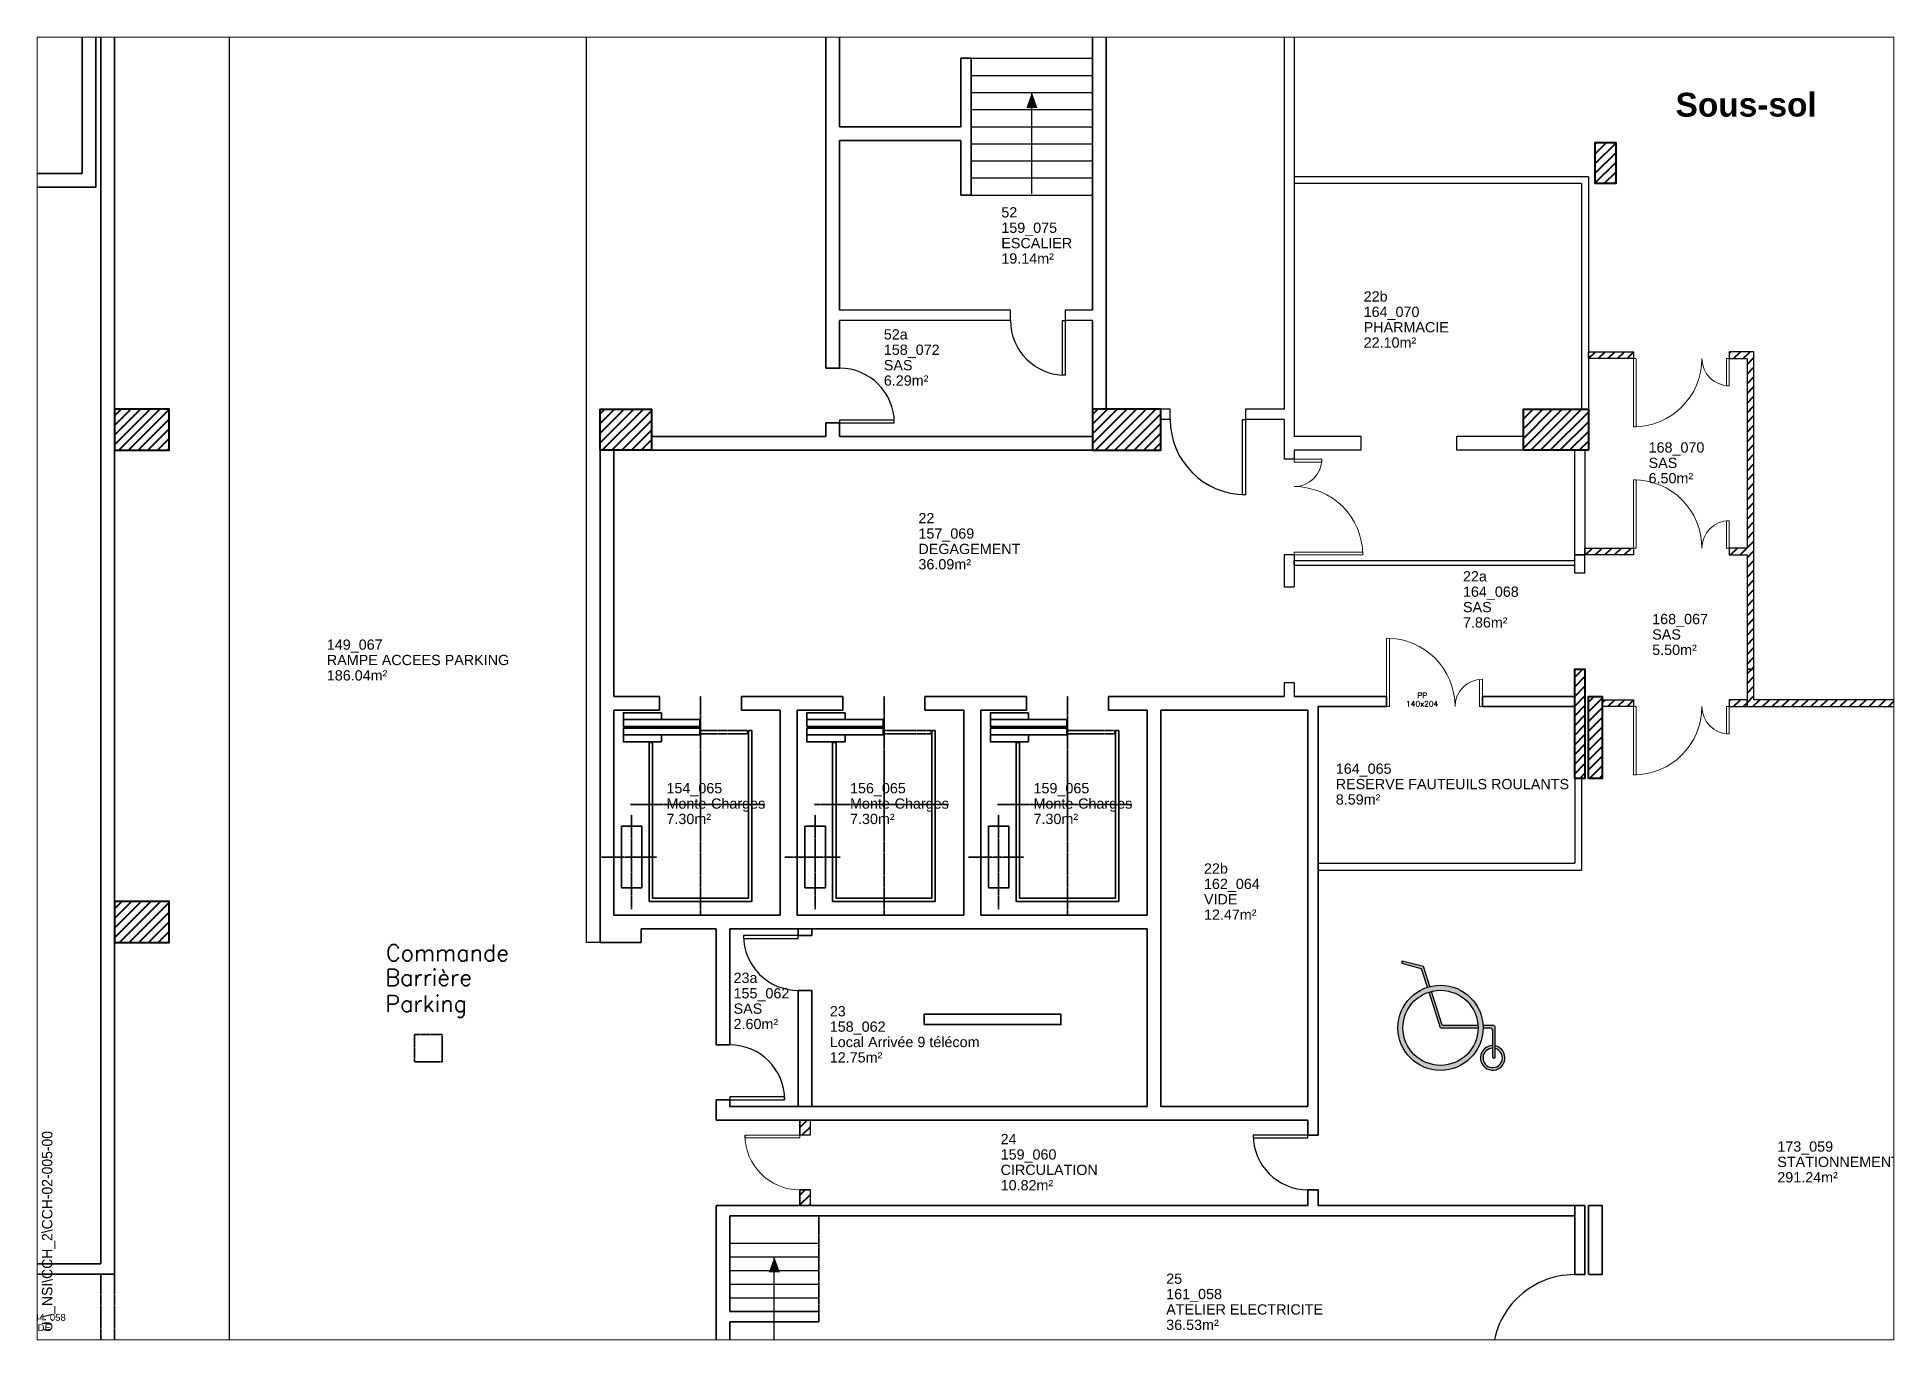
# Paper-space layout 'A3_Général (2)' of a CAD drawing. Header units: metres, sheet in millimetres. Extents: x 1 to 409, y 0 to 286.
# The model-space entities are those that its viewports show. They can reach past a viewport. Long polylines and large blocks are cut down to what shows.
import ezdxf
from ezdxf.enums import TextEntityAlignment as Align

# ---------------------------------------------------------------- set-up
doc = ezdxf.new("R2010")
doc.units = ezdxf.units.M
doc.header["$LTSCALE"] = 0.1
doc.header["$MEASUREMENT"] = 0
for name, pattern in [('CACHÉ', [0.25, 0.125, -0.125]), ('CONTINU', [0]), ('POINTILLÉS', [0.1, 0.05, -0.05])]:
    doc.linetypes.add(name, pattern=pattern)
doc.layers.get('0').update_dxf_attribs({"linetype": 'CONTINUOUS'})
for name, color, linetype, lineweight in [('003 Murs porteurs', 7, 'CONTINUOUS', 35), ('A_MURS_STRU', 7, 'CONTINU', 40), ('A_PORT', 7, 'CONTINU', 0)]:
    doc.layers.add(name, color=color, linetype=linetype, lineweight=lineweight)
for name, color, linetype in [('005 Portes', 7, 'CONTINUOUS'), ('00_tx_rep_local', 5, 'CONTINUOUS'), ('1009 handicape', 255, 'CONTINUOUS'), ('202 BLOCS-SECOURS', 7, 'CONTINUOUS'), ('4', 4, 'CONTINUOUS'), ('_Proj- portes', 1, 'CONTINUOUS'), ('A_ACCÈS', 7, 'CONTINUOUS'), ('A_Etiqu_Gaine', 7, 'CONTINUOUS'), ('A_Etiqu_Gaine_ancien', 7, 'CONTINUOUS'), ('A_Etiqu_Gaine_code', 7, 'CONTINUOUS'), ('A_Etiqu_Local', 7, 'CONTINUOUS'), ('A_Etiqu_Local_ancien', 7, 'CONTINUOUS'), ('A_MUR_CLOI', 7, 'CONTINUOUS'), ('TEXTE', 8, 'CONTINU')]:
    doc.layers.add(name, color=color, linetype=linetype)
doc.styles.add('Attribut', font='arial.ttf')
doc.styles.add('ROMANS', font='ROMANS')
doc.styles.add('ROMANS8', font='romans8', dxfattribs={"height": 1})
doc.styles.add('TEXT_1', font='arial.ttf', dxfattribs={"height": 0.1})
pattern_1 = [(45, (109.59121, 38.09947), (-0.07071068, 0.07071068), [])]

# ---------------------------------------------------------------- blocks, each defined once
blk = doc.blocks.new('BROCASS-G13')
at = {"layer": '005 Portes', "color": 7, "linetype": 'Continuous'}
blk.add_lwpolyline([(44.59724, 23.050001), (45.397243, 23.049986), (45.397243, 23.089987), (44.59724, 23.090002)], close=True, dxfattribs=at)
at = {"layer": '005 Portes', "color": 3, "linetype": 'Continuous'}
blk.add_arc((44.59724, 23.050009), 0.800999, 359.998917, 89.99891, dxfattribs=at)
blk = doc.blocks.new('BROCASS-G15')
at = {"layer": '003 Murs porteurs', "color": 7, "linetype": 'Continuous'}
blk.add_line((46.849998, 28.400002), (46.849998, 28.450001), dxfattribs=at)
at = {"layer": '003 Murs porteurs', "color": 7, "linetype": 'POINTILLÉS'}
blk.add_line((47.539997, 28.400002), (47.539997, 28.450001), dxfattribs=at)
for points in [[(46.849998, 28.450001), (47.539997, 28.450001)], [(46.849998, 28.400002), (47.539997, 28.400002)]]:
    blk.add_lwpolyline(points, dxfattribs=at)
blk = doc.blocks.new('BROCASS-G14')
at = {"layer": '003 Murs porteurs', "color": 7, "linetype": 'Continuous'}
for p, q in [((46.099998, 28.275002), (46.150002, 28.275002)), ((47.549995, 28.400002), (47.549995, 28.450001))]:
    blk.add_line(p, q, dxfattribs=at)
for points in [[(47.549995, 28.450001), (47.599998, 28.450001), (47.599998, 25.950001), (46.099998, 25.950001), (46.099998, 28.275002)], [(47.549995, 28.400002), (47.549995, 26), (46.150002, 26), (46.150002, 28.275002)]]:
    blk.add_lwpolyline(points, dxfattribs=at)
at = {"layer": '003 Murs porteurs'}
blk.add_blockref('BROCASS-G15', (0, 0), dxfattribs=at)
blk = doc.blocks.new('BROCASS-G16')
at = {"layer": '003 Murs porteurs', "color": 3, "linetype": 'Continuous'}
for p, q in [((45.723003, 28.610001), (46.84, 28.610001)), ((46.281502, 28.610001), (46.281502, 28.710001)), ((45.723003, 28.385002), (46.84, 28.385002)), ((46.281502, 28.385002), (46.281502, 28.285002))]:
    blk.add_line(p, q, dxfattribs=at)
for points in [[(46.84, 28.610001), (46.84, 28.51), (45.723003, 28.51), (45.723003, 28.710001), (46.281502, 28.710001)], [(46.84, 28.385002), (46.84, 28.485003), (45.723003, 28.485003), (45.723003, 28.285002), (46.281502, 28.285002)]]:
    blk.add_lwpolyline(points, dxfattribs=at)
blk = doc.blocks.new('BROCASS-G17')
at = {"layer": '003 Murs porteurs', "color": 3, "linetype": 'Continuous'}
for p, q in [((43.040005, 28.610001), (44.157001, 28.610001)), ((43.598503, 28.610001), (43.598503, 28.710001)), ((43.040005, 28.385002), (44.157001, 28.385002)), ((43.598503, 28.385002), (43.598503, 28.285002))]:
    blk.add_line(p, q, dxfattribs=at)
for points in [[(44.157001, 28.610001), (44.157001, 28.51), (43.040005, 28.51), (43.040005, 28.710001), (43.598503, 28.710001)], [(44.157001, 28.385002), (44.157001, 28.485003), (43.040005, 28.485003), (43.040005, 28.285002), (43.598503, 28.285002)]]:
    blk.add_lwpolyline(points, dxfattribs=at)
blk = doc.blocks.new('BROCASS-G19')
at = {"layer": '003 Murs porteurs', "color": 7, "linetype": 'Continuous'}
blk.add_line((44.167, 28.400002), (44.167, 28.450001), dxfattribs=at)
at = {"layer": '003 Murs porteurs', "color": 7, "linetype": 'POINTILLÉS'}
blk.add_line((44.856998, 28.400002), (44.856998, 28.450001), dxfattribs=at)
for points in [[(44.167, 28.450001), (44.856998, 28.450001)], [(44.167, 28.400002), (44.856998, 28.400002)]]:
    blk.add_lwpolyline(points, dxfattribs=at)
blk = doc.blocks.new('BROCASS-G18')
at = {"layer": '003 Murs porteurs', "color": 7, "linetype": 'Continuous'}
for p, q in [((43.417, 28.275002), (43.467003, 28.275002)), ((44.866997, 28.400002), (44.866997, 28.450001))]:
    blk.add_line(p, q, dxfattribs=at)
for points in [[(44.866997, 28.450001), (44.917, 28.450001), (44.917, 25.950001), (43.417, 25.950001), (43.417, 28.275002)], [(44.866997, 28.400002), (44.866997, 26), (43.467003, 26), (43.467003, 28.275002)]]:
    blk.add_lwpolyline(points, dxfattribs=at)
at = {"layer": '003 Murs porteurs'}
blk.add_blockref('BROCASS-G19', (0, 0), dxfattribs=at)
blk = doc.blocks.new('BROCASS-G21')
at = {"layer": '003 Murs porteurs', "color": 7, "linetype": 'Continuous'}
blk.add_line((49.533497, 28.400002), (49.533497, 28.450001), dxfattribs=at)
at = {"layer": '003 Murs porteurs', "color": 7, "linetype": 'POINTILLÉS'}
blk.add_line((50.223495, 28.400002), (50.223495, 28.450001), dxfattribs=at)
for points in [[(49.533497, 28.450001), (50.223495, 28.450001)], [(49.533497, 28.400002), (50.223495, 28.400002)]]:
    blk.add_lwpolyline(points, dxfattribs=at)
blk = doc.blocks.new('BROCASS-G20')
at = {"layer": '003 Murs porteurs', "color": 7, "linetype": 'Continuous'}
for p, q in [((48.783497, 28.275002), (48.8335, 28.275002)), ((50.233494, 28.400002), (50.233494, 28.450001))]:
    blk.add_line(p, q, dxfattribs=at)
for points in [[(50.233494, 28.450001), (50.283497, 28.450001), (50.283497, 25.950001), (48.783497, 25.950001), (48.783497, 28.275002)], [(50.233494, 28.400002), (50.233494, 26), (48.8335, 26), (48.8335, 28.275002)]]:
    blk.add_lwpolyline(points, dxfattribs=at)
at = {"layer": '003 Murs porteurs'}
blk.add_blockref('BROCASS-G21', (0, 0), dxfattribs=at)
blk = doc.blocks.new('BROCASS-G22')
at = {"layer": '005 Portes', "color": 7, "linetype": 'Continuous'}
blk.add_lwpolyline([(53.049999, 22.531349), (52.249996, 22.531349), (52.249996, 22.491348), (53.049999, 22.491348)], close=True, dxfattribs=at)
at = {"layer": '005 Portes', "color": 3, "linetype": 'Continuous'}
blk.add_arc((53.049999, 22.531342), 0.800999, 180.000005, 270.000001, dxfattribs=at)
blk = doc.blocks.new('BROCASS-G23')
at = {"layer": '005 Portes', "color": 7, "linetype": 'Continuous'}
blk.add_lwpolyline([(52.13459, 32.999996), (52.13459, 31.89999), (52.094589, 31.89999), (52.094589, 32.999996)], close=True, dxfattribs=at)
at = {"layer": '005 Portes', "color": 3, "linetype": 'Continuous'}
blk.add_arc((52.13459, 32.999996), 1.100002, 180.000005, 270.000001, dxfattribs=at)
blk = doc.blocks.new('BROCASS-G24')
at = {"layer": '005 Portes', "color": 7, "linetype": 'Continuous'}
blk.add_lwpolyline([(46.200008, 32.950005), (47.000011, 32.950005), (47.000011, 32.990005), (46.200008, 32.990005)], close=True, dxfattribs=at)
at = {"layer": '005 Portes', "color": 3, "linetype": 'Continuous'}
blk.add_arc((46.200008, 32.950012), 0.800999, 0.00001, 90.000003, dxfattribs=at)
blk = doc.blocks.new('BROCASS-G25')
at = {"layer": '005 Portes', "color": 7, "linetype": 'Continuous'}
blk.add_lwpolyline([(49.500004, 34.4496), (49.500004, 33.649597), (49.460003, 33.649597), (49.460003, 34.4496)], close=True, dxfattribs=at)
at = {"layer": '005 Portes', "color": 3, "linetype": 'Continuous'}
blk.add_arc((49.499996, 34.4496), 0.800999, 180.000005, 270.000001, dxfattribs=at)
blk = doc.blocks.new('BROCASS-G48')
at = {"layer": '005 Portes', "color": 7, "linetype": 'Continuous'}
blk.add_lwpolyline([(56.949997, 19.291054), (55.75, 19.291054), (55.75, 19.331055), (56.949997, 19.331055)], close=True, dxfattribs=at)
at = {"layer": '005 Portes', "color": 3, "linetype": 'Continuous'}
blk.add_arc((56.949997, 19.291054), 1.200001, 90.000003, 179.519023, dxfattribs=at)
blk = doc.blocks.new('fauteuil handicapé')
at = {"layer": '1009 handicape', "linetype": 'Continuous'}
for points in [[(25.067, 33.404), (24.644, 33.515), (24.644, 33.464), (25.028, 33.363), (25.147, 32.995, -0.014881), (25.195, 33.009)], [(26.142, 32.245), (25.439, 32.245), (25.226, 32.914, 0.016894), (25.177, 32.9), (25.403, 32.195), (26.143, 32.195, 0.016894)], [(26.484, 32.195, 0.414214), (26.434, 32.245), (26.242, 32.245, -0.014881), (26.243, 32.195), (26.384, 32.195, -0.414214), (26.434, 32.145), (26.434, 31.601), (26.484, 31.601)], [(26.434, 31.793), (26.434, 31.843, 0.984173), (26.426, 31.359), (26.442, 31.359, 0.88674), (26.484, 31.838), (26.484, 31.787, -15.178373)]]:
    blk.add_hatch(color=256, dxfattribs=at).paths.add_polyline_path(points)
h = blk.add_hatch(color=256, dxfattribs=at)
h.paths.add_polyline_path([(24.562, 32.195, 1), (26.243, 32.195, 1)])
h.paths.add_polyline_path([(26.143, 32.195, -1), (24.662, 32.195, -1)], flags=16)
for p, q in [((24.644, 33.464), (24.644, 33.515)), ((25.067, 33.404), (24.644, 33.515)), ((25.028, 33.363), (24.644, 33.464)), ((25.147, 32.995), (25.028, 33.363)), ((25.195, 33.009), (25.067, 33.404)), ((25.403, 32.195), (25.177, 32.9)), ((25.439, 32.245), (25.226, 32.914)), ((25.403, 32.195), (26.143, 32.195)), ((25.439, 32.245), (26.142, 32.245)), ((26.242, 32.245), (26.434, 32.245)), ((26.243, 32.195), (26.384, 32.195)), ((26.434, 31.601), (26.434, 32.145)), ((26.484, 31.601), (26.484, 32.195)), ((26.434, 31.601), (26.484, 31.601))]:
    blk.add_line(p, q, dxfattribs=at)
for radius in [0.841, 0.741]:
    blk.add_circle((25.403, 32.195), radius, dxfattribs=at)
for centre, radius, start, end in [((26.384, 32.145), 0.05, 0, 90), ((26.434, 32.195), 0.05, 0, 90), ((26.434, 31.601), 0.242, 90, 78.0869), ((26.434, 31.601), 0.192, 90, 74.9225)]:
    blk.add_arc(centre, radius, start, end, dxfattribs=at)
blk = doc.blocks.new('A_Etiqu_Local')
at = {"style": 'Attribut', "flags": 1}
for tag, p in [('CODE_HOPITAL', (-0.446, 1.632)), ('CODE_SITE', (-0.446, 1.407)), ('CODE_BATIMENT', (-0.446, 1.182)), ('CODE_SECTEUR', (-0.446, 0.957)), ('CODE_ETAGE', (-0.446, 0.732)), ('NOM_NORMALISE', (-0.446, -0.843)), ('SECTEUR_ACTIVITE', (-0.446, -1.068)), ('SOUS_SECTEUR_ACTIVITE', (-0.446, -1.293)), ('VOLUME', (-0.446, -1.518)), ('SERVICE', (-0.446, -1.743)), ('CODE_UG', (-0.446, -1.968)), ('CODE_UA', (-0.446, -2.193)), ('CODE_POLE', (-0.446, -2.418)), ('OCCUPANT_EXTERNE', (-0.446, -2.643)), ('ACCES_HANDICAPES', (-0.446, -3.093)), ('DISPONIBILITE', (-0.446, -2.868)), ('NATURE_SOL', (-0.446, -3.318)), ('RISQUE_LABORATOIRE', (-0.446, -3.543)), ('AMIANTE', (-0.446, -3.768))]:
    blk.add_attdef(tag, p, '', height=0.15, dxfattribs=at)
at = {"layer": 'A_Etiqu_Local', "style": 'Attribut'}
for tag, p in [('CODE_PIECE', (-0.446, 0.282)), ('NOM_USAGE', (-0.446, 0.057)), ('SURFACE', (-0.446, -0.168))]:
    blk.add_attdef(tag, p, '', height=0.15, dxfattribs=at)
at = {"layer": 'A_Etiqu_Local_ancien', "style": 'Attribut'}
blk.add_attdef('CODE_PIECE_ANCIEN', (-0.446, 0.507), '', height=0.15, dxfattribs=at)
blk = doc.blocks.new('A_Etiqu_Gaine')
at = {"style": 'Attribut', "flags": 1}
for tag, p in [('CODE_HOPITAL', (-0.432, 0.865)), ('CODE_SITE', (-0.432, 0.715)), ('CODE_BATIMENT', (-0.432, 0.565)), ('CODE_SECTEUR', (-0.432, 0.415)), ('CODE_ETAGE', (-0.432, 0.265)), ('NOM_NORMALISE', (-0.432, -0.335)), ('SECTEUR_ACTIVITE', (-0.432, -0.485)), ('SOUS_SECTEUR_ACTIVITE', (-0.432, -0.635)), ('SURFACE', (-0.432, -0.785)), ('CODE_UG', (-0.432, -0.935)), ('CODE_POLE', (-0.432, -1.085)), ('AMIANTE', (-0.432, -1.235))]:
    blk.add_attdef(tag, p, '', height=0.1, dxfattribs=at)
at = {"layer": 'A_Etiqu_Gaine', "style": 'Attribut'}
blk.add_attdef('NOM_USAGE', (-0.432, -0.185), '', height=0.1, dxfattribs=at)
at = {"layer": 'A_Etiqu_Gaine_ancien', "style": 'Attribut'}
blk.add_attdef('CODE_PIECE_ANCIEN', (-0.432, 0.115), '', height=0.1, dxfattribs=at)
at = {"layer": 'A_Etiqu_Gaine_code', "style": 'Attribut'}
blk.add_attdef('CODE_PIECE', (-0.432, -0.035), '', height=0.1, dxfattribs=at)
blk = doc.blocks.new('A$C10C730DD')
for p, q in [((-100, 100), (-100, 0)), ((-96, 99.9), (-96, 0)), ((36, 39.8), (36, 0)), ((40, 40), (40, 0)), ((-100, 0), (-96, 0)), ((36, 0), (40, 0))]:
    blk.add_line(p, q)
for centre, radius, start, end in [((-100, 0), 100, 0, 90), ((40, 0), 40, 90, 180)]:
    blk.add_arc(centre, radius, start, end)
at = {"style": 'ROMANS8'}
for tag, p in [('DEF', (-47.9, 12.4)), ('DIM', (-48.1, 0.1))]:
    blk.add_attdef(tag, text='', height=8, dxfattribs=at).set_placement(p, align=Align.CENTER)

msp = doc.modelspace()

# ---------------------------------------------------------------- hatches: boundary and pattern name
at = {"layer": 'A_MURS_STRU', "linetype": 'Continuous'}
h = msp.add_hatch(dxfattribs=at)
h.set_pattern_fill('ANSI31', color=8, scale=0.8, style=0)
h.set_pattern_definition(pattern_1)
h.paths.add_polyline_path([(166.841, 74.549), (166.841, 75.149), (167.141, 75.149), (167.141, 74.549)])
h = msp.add_hatch(dxfattribs=at)
h.set_pattern_fill('ANSI31', color=8, scale=0.8, style=0)
h.paths.add_polyline_path([(166.741, 72.091), (167.401, 72.091), (167.401, 71.991), (166.741, 71.991)])
h = msp.add_hatch(dxfattribs=at)
h.set_pattern_fill('ANSI31', color=8, scale=0.8, style=0)
h.paths.add_polyline_path([(169.161, 72.091), (168.801, 72.091), (168.801, 71.991), (169.061, 71.991), (169.061, 69.218), (168.801, 69.218), (168.801, 69.118), (169.061, 69.118), (169.061, 67.449), (169.161, 67.449), (169.161, 71.991)])
h = msp.add_hatch(dxfattribs=at)
h.set_pattern_fill('ANSI31', color=8, scale=0.8, style=0)
h.set_pattern_definition(pattern_1)
h.paths.add_polyline_path([(173.991, 67.099), (173.991, 67.449), (174.491, 67.449), (174.491, 67.099)])
h.paths.add_polyline_path([(174.691, 59.999), (173.691, 59.999), (173.691, 59.399), (174.691, 59.399)])
h.paths.add_polyline_path([(166.741, 65.849), (166.741, 67.049), (166.941, 67.049), (166.941, 65.849)])
h.paths.add_polyline_path([(166.541, 65.849), (166.541, 67.449), (166.691, 67.449), (166.691, 65.849)])
h.paths.add_polyline_path([(173.991, 65.849), (173.991, 67.049), (174.491, 67.049), (174.491, 65.849)])
h.paths.add_polyline_path([(174.691, 52.899), (173.941, 52.899), (173.941, 52.299), (174.691, 52.299)])
h.paths.add_polyline_path([(166.191, 52.299), (166.941, 52.299), (166.941, 52.899), (166.191, 52.899)])
h.paths.add_polyline_path([(173.941, 39.499), (173.941, 40.399), (174.441, 40.399), (174.441, 39.499)])
h.paths.add_polyline_path([(166.741, 39.499), (166.741, 40.399), (167.241, 40.399), (167.241, 39.499)])
h.paths.add_polyline_path([(152.291, 70.649), (152.291, 71.249), (153.041, 71.249), (153.041, 70.649)])
h.paths.add_polyline_path([(149.691, 56.999), (149.691, 55.999), (150.291, 55.999), (150.291, 56.999)])
h.paths.add_polyline_path([(173.941, 45.739), (174.441, 45.739), (174.441, 46.499), (173.941, 46.499)])
h.paths.add_polyline_path([(166.741, 45.739), (167.241, 45.739), (167.241, 46.499), (166.741, 46.499)])
h.paths.add_polyline_path([(163.141, 45.739), (163.641, 45.739), (163.641, 46.499), (163.141, 46.499)])
h.paths.add_polyline_path([(159.541, 45.739), (160.041, 45.739), (160.041, 46.499), (159.541, 46.499)])
h.paths.add_polyline_path([(159.541, 52.899), (159.541, 52.299), (160.291, 52.299), (160.291, 52.899)])
h.paths.add_polyline_path([(166.741, 71.249), (166.741, 70.649), (165.791, 70.649), (165.791, 71.249)])
h.paths.add_polyline_path([(145.191, 56.599), (145.191, 55.999), (145.991, 55.999), (145.991, 56.599)])
h.paths.add_polyline_path([(145.191, 64.049), (145.191, 63.449), (145.991, 63.449), (145.991, 64.049)])
h.paths.add_polyline_path([(145.191, 71.249), (145.191, 70.649), (145.991, 70.649), (145.991, 71.249)])
h.paths.add_polyline_path([(159.491, 71.249), (159.491, 70.649), (160.491, 70.649), (160.491, 71.249)])
h = msp.add_hatch(dxfattribs=at)
h.set_pattern_fill('ANSI31', color=8, scale=0.8, style=0)
h.paths.add_polyline_path([(166.691, 69.218), (167.401, 69.218), (167.401, 69.118), (166.691, 69.118)])
h = msp.add_hatch(dxfattribs=at)
h.set_pattern_fill('ANSI31', color=8, scale=0.8, style=0)
h.paths.add_polyline_path([(173.991, 66.999), (169.161, 66.999), (169.161, 67.449), (169.061, 67.449), (169.061, 66.899), (173.991, 66.899)])
h = msp.add_hatch(dxfattribs=at)
h.set_pattern_fill('ANSI31', color=8, scale=0.8, style=0)
h.paths.add_polyline_path([(167.401, 66.899), (166.941, 66.899), (166.941, 66.999), (167.401, 66.999)])
h.paths.add_polyline_path([(168.801, 66.899), (169.061, 66.899), (169.061, 66.999), (168.801, 66.999)])
h = msp.add_hatch(dxfattribs=at)
h.set_pattern_fill('ANSI31', color=8, scale=0.8, style=0)
h.paths.add_polyline_path([(155.21, 60.849), (155.36, 60.849), (155.36, 60.631), (155.21, 60.631)])
h.paths.add_polyline_path([(155.21, 59.83), (155.36, 59.83), (155.36, 59.599), (155.21, 59.599)])

# ---------------------------------------------------------------- linework, layer by layer
at = {"color": 8}
for p, q in [((152.091, 63.449), (152.091, 78.449)), ((162.441, 70.517), (162.291, 70.517)), ((162.441, 69.117), (162.291, 69.117)), ((152.291, 63.449), (152.091, 63.449))]:
    msp.add_line(p, q, dxfattribs=at)
msp.add_lwpolyline([(145.992, 78.449), (146.866, 78.449), (146.866, 55.999)], dxfattribs=at)
at = {"layer": '003 Murs porteurs', "color": 8, "linetype": 'Continuous'}
for p, q in [((155.791, 78.049), (155.791, 75.382)), ((144.916, 77.849), (144.916, 74.499)), ((144.991, 77.849), (144.991, 58.749)), ((145.191, 77.849), (145.191, 71.249)), ((144.716, 76.7), (144.716, 74.699)), ((157.566, 75.382), (155.791, 75.382)), ((157.566, 75.182), (155.791, 75.182)), ((155.791, 75.182), (155.791, 72.699)), ((144.716, 74.699), (134.716, 74.699)), ((144.916, 74.499), (126.591, 74.499)), ((157.566, 74.382), (157.716, 74.382)), ((155.791, 72.549), (155.791, 71.85)), ((155.591, 71.85), (155.791, 71.85)), ((155.791, 71.049), (155.591, 71.049)), ((155.791, 71.049), (155.791, 70.849)), ((145.191, 70.649), (145.191, 64.049)), ((152.291, 70.649), (152.291, 63.449)), ((152.491, 67.049), (152.491, 70.649)), ((155.591, 70.849), (153.041, 70.849)), ((159.491, 70.649), (153.041, 70.649)), ((159.491, 70.849), (155.791, 70.849)), ((153.158, 67.049), (152.491, 67.049)), ((153.158, 66.849), (152.491, 66.849)), ((152.491, 66.849), (152.491, 63.849)), ((155.841, 67.049), (154.358, 67.049)), ((154.924, 66.849), (154.358, 66.849)), ((154.924, 66.849), (154.924, 63.849)), ((155.841, 66.849), (155.174, 66.849)), ((155.174, 66.849), (155.174, 63.849)), ((158.525, 67.049), (157.041, 67.049)), ((157.608, 66.849), (157.041, 66.849)), ((157.608, 66.849), (157.608, 63.849)), ((158.525, 66.849), (157.858, 66.849)), ((157.858, 66.849), (157.858, 63.849)), ((158.556, 66.709), (158.556, 66.809)), ((162.291, 67.049), (159.725, 67.049)), ((160.291, 66.849), (159.725, 66.849)), ((160.291, 66.849), (160.291, 63.849)), ((162.641, 66.849), (160.491, 66.849)), ((160.491, 66.849), (160.491, 61.045)), ((163.791, 67.049), (162.441, 67.049)), ((162.641, 66.849), (162.641, 61.049)), ((162.791, 66.899), (162.791, 60.631)), ((163.791, 66.899), (162.791, 66.899)), ((163.791, 66.899), (163.791, 67.049)), ((166.541, 67.049), (165.191, 67.049)), ((165.191, 66.899), (165.191, 67.049)), ((166.541, 66.899), (165.191, 66.899)), ((157.998, 66.709), (159.115, 66.709)), ((157.998, 66.484), (159.115, 66.484)), ((158.556, 66.484), (158.556, 66.384)), ((154.924, 63.849), (152.491, 63.849)), ((157.608, 63.849), (155.174, 63.849)), ((160.291, 63.849), (157.858, 63.849)), ((152.891, 63.649), (152.891, 63.449)), ((153.988, 63.649), (152.891, 63.649)), ((153.988, 63.649), (153.988, 61.95)), ((154.188, 63.649), (154.188, 61.95)), ((160.291, 63.649), (154.188, 63.649)), ((155.188, 63.549), (155.188, 63.649)), ((155.188, 63.549), (155.388, 63.549)), ((155.388, 63.549), (155.388, 63.649)), ((160.291, 63.649), (160.291, 61.049)), ((145.191, 63.449), (145.191, 58.599)), ((152.891, 63.449), (152.291, 63.449)), ((155.188, 61.049), (155.188, 62.748)), ((155.388, 62.748), (155.188, 62.748)), ((155.388, 61.049), (155.388, 62.748)), ((157.029, 62.399), (157.029, 62.249)), ((153.988, 61.95), (154.188, 61.95)), ((153.988, 61.149), (153.988, 60.849)), ((154.188, 61.149), (153.988, 61.149)), ((154.188, 61.149), (154.188, 61.049)), ((162.641, 60.849), (153.988, 60.849)), ((154.188, 61.049), (160.291, 61.049)), ((162.641, 61.049), (160.491, 61.049)), ((162.641, 60.849), (162.641, 60.631)), ((162.641, 60.631), (162.791, 60.631)), ((162.791, 59.83), (162.641, 59.83)), ((162.641, 59.83), (162.641, 59.599)), ((162.791, 59.83), (162.791, 59.599)), ((153.988, 59.599), (153.988, 56.449)), ((162.641, 59.599), (153.988, 59.599)), ((166.691, 59.599), (162.791, 59.599)), ((166.741, 59.599), (166.941, 59.599)), ((166.541, 59.449), (154.188, 59.449)), ((154.188, 59.449), (154.188, 58.049)), ((145.191, 58.599), (143.741, 58.599)), ((166.541, 58.591), (166.695, 58.591)), ((166.751, 58.591), (166.941, 58.591)), ((154.188, 58.049), (155.488, 58.049)), ((154.188, 57.899), (154.188, 56.449)), ((154.188, 57.899), (155.488, 57.899)), ((155.488, 57.899), (155.488, 58.049))]:
    msp.add_line(p, q, dxfattribs=at)
at = {"layer": '003 Murs porteurs', "color": 8, "linetype": 'CACHÉ'}
for p, q in [((153.758, 67.051), (153.758, 63.856)), ((156.442, 67.051), (156.442, 63.856)), ((159.125, 67.051), (159.125, 63.856)), ((154.704, 65.469), (152.736, 65.469)), ((157.388, 65.469), (155.42, 65.469)), ((160.071, 65.469), (158.103, 65.469)), ((152.752, 65.314), (152.752, 63.934)), ((155.435, 65.314), (155.435, 63.934)), ((158.118, 65.314), (158.118, 63.934)), ((153.12, 64.699), (152.308, 64.699)), ((155.803, 64.699), (154.991, 64.699)), ((158.486, 64.699), (157.674, 64.699)), ((155.488, 58.049), (155.488, 59.449)), ((144.991, 57.299), (144.991, 58.599)), ((145.191, 57.299), (145.191, 58.599))]:
    msp.add_line(p, q, dxfattribs=at)
at = {"layer": '003 Murs porteurs', "color": 8, "linetype": 'Continuous'}
for points in [[(155.591, 78.049), (155.591, 71.85)], [(159.491, 78.049), (159.491, 72.699)], [(159.691, 71.249), (159.691, 77.849)], [(157.566, 75.382), (157.566, 76.382), (157.716, 76.382), (157.716, 74.382)], [(157.566, 74.382), (157.566, 75.182)], [(159.491, 72.549), (159.491, 71.249)], [(155.591, 71.049), (155.591, 70.849)], [(153.158, 66.849), (153.158, 67.049)], [(154.358, 67.049), (154.358, 66.849)], [(155.841, 66.849), (155.841, 67.049)], [(157.041, 67.049), (157.041, 66.849)], [(159.115, 66.709), (159.115, 66.609), (157.998, 66.609), (157.998, 66.809), (158.556, 66.809)], [(158.525, 66.849), (158.525, 67.049)], [(159.725, 67.049), (159.725, 66.849)], [(159.115, 66.484), (159.115, 66.584), (157.998, 66.584), (157.998, 66.384), (158.556, 66.384)], [(157.029, 62.399), (159.029, 62.399)], [(159.029, 62.399), (159.029, 62.249), (157.029, 62.249)], [(166.541, 59.599), (166.541, 58.591)], [(166.691, 58.591), (166.691, 59.599)], [(166.741, 58.591), (166.741, 59.599)], [(166.941, 59.599), (166.941, 58.591)], [(143.591, 57.149), (143.591, 58.749), (144.991, 58.749)]]:
    msp.add_lwpolyline(points, dxfattribs=at)
for points in [[(152.602, 64.249), (152.602, 65.149), (152.902, 65.149), (152.902, 64.249)], [(155.285, 64.249), (155.285, 65.149), (155.585, 65.149), (155.585, 64.249)], [(157.968, 64.249), (157.968, 65.149), (158.268, 65.149), (158.268, 64.249)]]:
    msp.add_lwpolyline(points, close=True, dxfattribs=at)
at = {"layer": '003 Murs porteurs', "color": 8, "linetype": 'CACHÉ'}
msp.add_lwpolyline([(149.579, 61.703), (149.579, 62.103), (149.979, 62.103), (149.979, 61.703)], close=True, dxfattribs=at)
at = {"layer": '202 BLOCS-SECOURS', "color": 8}
msp.add_lwpolyline([(162.791, 64.509), (166.641, 64.509)], dxfattribs=at)
at = {"layer": '_Proj- portes', "color": 8, "linetype": 'Continuous'}
for p, q in [((155.21, 60.849), (155.21, 60.631)), ((155.36, 59.83), (155.21, 59.83)), ((155.21, 59.83), (155.21, 59.599)), ((155.36, 59.83), (155.36, 59.599))]:
    msp.add_line(p, q, dxfattribs=at)
at = {"layer": 'A_ACCÈS', "color": 8}
for p, q in [((157.716, 76.382), (159.491, 76.382)), ((157.716, 76.132), (159.491, 76.132)), ((157.716, 75.882), (159.491, 75.882)), ((158.604, 74.4), (158.604, 75.882)), ((157.716, 75.632), (159.491, 75.632)), ((157.716, 75.382), (159.491, 75.382)), ((157.716, 75.132), (159.491, 75.132)), ((157.716, 74.882), (159.491, 74.882)), ((157.716, 74.632), (159.491, 74.632)), ((157.716, 74.382), (159.491, 74.382)), ((154.188, 59.049), (155.488, 59.049)), ((154.188, 58.849), (155.488, 58.849)), ((154.188, 58.649), (155.488, 58.649)), ((154.838, 57.368), (154.838, 58.849)), ((154.188, 58.449), (155.488, 58.449)), ((154.188, 58.249), (155.488, 58.249))]:
    msp.add_line(p, q, dxfattribs=at)
for points in [[(158.604, 75.882, 0, 0.161, 0), (158.604, 75.657, 0.161, 0.161, 0)], [(154.838, 58.849, 0, 0.161, 0), (154.839, 58.625, 0.161, 0.161, 0)]]:
    msp.add_lwpolyline(points, format="xyseb", dxfattribs=at)
at = {"layer": 'A_MUR_CLOI', "color": 8, "linetype": 'Continuous'}
for p, q in [((162.291, 92.374), (162.291, 71.249)), ((162.441, 92.374), (162.441, 70.849)), ((144.716, 76.7), (138.617, 76.7)), ((166.741, 74.649), (162.441, 74.649)), ((166.641, 74.549), (162.441, 74.549)), ((166.641, 74.549), (166.641, 71.249)), ((166.741, 74.649), (166.741, 71.249)), ((158.29, 72.699), (155.791, 72.699)), ((158.29, 72.549), (155.791, 72.549)), ((158.29, 72.549), (158.29, 72.699)), ((159.091, 72.699), (159.091, 72.549)), ((159.491, 72.699), (159.091, 72.699)), ((159.491, 72.549), (159.091, 72.549)), ((160.626, 71.249), (160.491, 71.249)), ((160.626, 71.099), (160.626, 71.249)), ((161.726, 71.249), (161.726, 71.099)), ((162.291, 71.249), (161.726, 71.249)), ((160.626, 71.099), (160.491, 71.099)), ((162.291, 71.099), (161.726, 71.099)), ((162.291, 71.099), (162.291, 70.517)), ((163.416, 70.849), (162.441, 70.849)), ((162.441, 70.649), (162.441, 70.517)), ((163.416, 70.649), (162.441, 70.649)), ((163.416, 70.649), (163.416, 70.849)), ((165.791, 70.849), (164.816, 70.849)), ((164.816, 70.649), (164.816, 70.849)), ((165.791, 70.649), (164.816, 70.649)), ((162.291, 69.117), (162.291, 68.649)), ((162.441, 69.117), (162.441, 68.649)), ((162.441, 69.036), (166.541, 69.036)), ((162.441, 68.966), (162.441, 69.036)), ((162.441, 68.966), (166.541, 68.966)), ((166.541, 69.117), (166.691, 69.117)), ((166.541, 68.849), (166.541, 69.117)), ((166.691, 68.849), (166.691, 69.117)), ((166.691, 68.849), (166.541, 68.849)), ((162.291, 68.649), (162.441, 68.649)), ((162.291, 67.249), (162.291, 67.049)), ((162.441, 67.249), (162.291, 67.249)), ((162.441, 67.249), (162.441, 67.049)), ((166.541, 65.849), (166.541, 64.609)), ((166.641, 65.849), (166.641, 64.509)), ((162.791, 64.609), (166.541, 64.609)), ((162.791, 64.509), (166.641, 64.509))]:
    msp.add_line(p, q, dxfattribs=at)
for points in [[(166.741, 72.091), (167.401, 72.091), (167.401, 71.991), (166.741, 71.991)], [(169.161, 72.091), (168.801, 72.091), (168.801, 71.991), (169.061, 71.991), (169.061, 69.218), (168.801, 69.218), (168.801, 69.118), (169.061, 69.118), (169.061, 67.449), (169.161, 67.449), (169.161, 71.991), (169.161, 71.991)], [(166.541, 70.649), (166.691, 70.649), (166.691, 69.117), (166.541, 69.117)], [(166.691, 69.218), (167.401, 69.218), (167.401, 69.118), (166.691, 69.118)], [(173.991, 66.999), (169.161, 66.999), (169.161, 67.449), (169.061, 67.449), (169.061, 66.899), (173.991, 66.899)], [(167.401, 66.899), (166.941, 66.899), (166.941, 66.999), (167.401, 66.999)], [(168.801, 66.899), (169.061, 66.899), (169.061, 66.999), (168.801, 66.999)], [(155.21, 60.849), (155.36, 60.849), (155.36, 60.631), (155.21, 60.631)], [(155.21, 59.83), (155.36, 59.83), (155.36, 59.599), (155.21, 59.599)]]:
    msp.add_lwpolyline(points, close=True, dxfattribs=at)
at = {"layer": 'A_MURS_STRU', "color": 8, "linetype": 'Continuous'}
for p, q in [((145.191, 71.249), (145.191, 70.649)), ((160.491, 71.249), (159.491, 71.249)), ((166.741, 71.249), (166.741, 70.649)), ((145.191, 64.049), (145.191, 63.449))]:
    msp.add_line(p, q, dxfattribs=at)
for points in [[(166.841, 74.549), (166.841, 75.149), (167.141, 75.149), (167.141, 74.549)], [(152.291, 70.649), (152.291, 71.249), (153.041, 71.249), (153.041, 70.649)], [(166.541, 65.849), (166.541, 67.449), (166.691, 67.449), (166.691, 65.849)], [(166.741, 65.849), (166.741, 67.049), (166.941, 67.049), (166.941, 65.849)]]:
    msp.add_lwpolyline(points, close=True, dxfattribs=at)
for points in [[(145.191, 70.649), (145.991, 70.649), (145.991, 71.249), (145.191, 71.249)], [(159.491, 71.249), (159.491, 70.649), (160.491, 70.649), (160.491, 71.249)], [(166.741, 70.649), (165.791, 70.649), (165.791, 71.249), (166.741, 71.249)], [(145.191, 63.449), (145.991, 63.449), (145.991, 64.049), (145.191, 64.049)]]:
    msp.add_lwpolyline(points, dxfattribs=at)
at = {"layer": 'A_PORT', "color": 8, "linetype": 'Continuous'}
for points in [[(167.401, 71.991), (167.401, 70.991), (167.441, 70.991), (167.441, 71.991)], [(168.801, 71.991), (168.801, 71.591), (168.761, 71.591), (168.761, 71.991)], [(162.441, 70.517), (162.841, 70.517), (162.841, 70.477), (162.441, 70.477)], [(167.401, 69.218), (167.401, 70.218), (167.441, 70.218), (167.441, 69.218)], [(168.801, 69.218), (168.801, 69.618), (168.761, 69.618), (168.761, 69.218)], [(162.441, 69.117), (163.441, 69.117), (163.441, 69.157), (162.441, 69.157)], [(167.401, 66.899), (167.401, 65.899), (167.441, 65.899), (167.441, 66.899)], [(168.801, 66.899), (168.801, 66.499), (168.761, 66.499), (168.761, 66.899)], [(155.21, 60.631), (154.41, 60.631), (154.41, 60.591), (155.21, 60.591)]]:
    msp.add_lwpolyline(points, close=True, dxfattribs=at)
for centre, radius, start, end in [((167.401, 71.991), 1, 270, 360), ((168.801, 71.991), 0.4, 180, 269.5285), ((162.441, 70.517), 0.4, 270, 359.5285), ((162.441, 69.117), 1, 0, 90), ((167.401, 69.218), 1, 0, 90), ((168.801, 69.218), 0.4, 90.4715, 180), ((167.401, 66.899), 1, 270, 360), ((168.801, 66.899), 0.4, 180, 269.5285), ((155.21, 60.631), 0.801, 180, 270)]:
    msp.add_arc(centre, radius, start, end, dxfattribs=at)

# ---------------------------------------------------------------- block references
at = {"layer": '003 Murs porteurs', "color": 8}
for name in ['BROCASS-G17', 'BROCASS-G16', 'BROCASS-G18', 'BROCASS-G14', 'BROCASS-G20']:
    msp.add_blockref(name, (109.591, 38.099), dxfattribs=at)
at = {"layer": '1009 handicape', "color": 8, "linetype": 'Continuous', "xscale": 0.7405573223687156, "yscale": 0.7405573223687156, "zscale": 0.7405573223687156}
msp.add_blockref('fauteuil handicapé', (145.766, 38.358), dxfattribs=at)
at = {"layer": 'A_Etiqu_Gaine', "color": 8}
ref = msp.add_blockref('A_Etiqu_Local', (161.566, 63.949), dxfattribs=at)
ref.add_attrib('CODE_PIECE', '162_064', (161.12, 64.231), dxfattribs={"layer": 'A_Etiqu_Local', "height": 0.15, "style": 'Attribut'})
ref.add_attrib('CODE_PIECE_ANCIEN', '22b', (161.12, 64.456), dxfattribs={"layer": 'A_Etiqu_Local_ancien', "height": 0.15, "style": 'Attribut'})
ref.add_attrib('NOM_USAGE', 'VIDE', (161.12, 64.006), dxfattribs={"layer": 'A_Etiqu_Local', "height": 0.15, "style": 'Attribut'})
ref.add_attrib('SURFACE', '12.47m²', (161.12, 63.781), dxfattribs={"layer": 'A_Etiqu_Local', "height": 0.15, "style": 'Attribut'})
msp.add_blockref('A_Etiqu_Gaine', (144.366, 57.949), dxfattribs=at).add_auto_attribs({'CODE_PIECE': '144_058', 'NOM_USAGE': 'VIDE'})
at = {"layer": 'A_Etiqu_Local', "color": 8}
ref = msp.add_blockref('A_Etiqu_Local', (158.604, 73.547), dxfattribs=at)
ref.add_attrib('CODE_PIECE', '159_075', (158.157, 73.829), dxfattribs={"height": 0.15, "style": 'Attribut'})
ref.add_attrib('CODE_PIECE_ANCIEN', '52', (158.157, 74.054), dxfattribs={"layer": 'A_Etiqu_Local_ancien', "height": 0.15, "style": 'Attribut'})
ref.add_attrib('NOM_USAGE', 'ESCALIER', (158.157, 73.604), dxfattribs={"height": 0.15, "style": 'Attribut'})
ref.add_attrib('SURFACE', '19.14m²', (158.157, 73.379), dxfattribs={"height": 0.15, "style": 'Attribut'})
ref = msp.add_blockref('A_Etiqu_Local', (163.901, 72.317), dxfattribs=at)
ref.add_attrib('CODE_PIECE', '164_070', (163.455, 72.599), dxfattribs={"height": 0.15, "style": 'Attribut'})
ref.add_attrib('CODE_PIECE_ANCIEN', '22b', (163.455, 72.824), dxfattribs={"layer": 'A_Etiqu_Local_ancien', "height": 0.15, "style": 'Attribut'})
ref.add_attrib('NOM_USAGE', 'PHARMACIE', (163.455, 72.374), dxfattribs={"height": 0.15, "style": 'Attribut'})
ref.add_attrib('SURFACE', '22.10m²', (163.455, 72.149), dxfattribs={"height": 0.15, "style": 'Attribut'})
ref = msp.add_blockref('A_Etiqu_Local', (156.886, 71.762), dxfattribs=at)
ref.add_attrib('CODE_PIECE', '158_072', (156.439, 72.044), dxfattribs={"height": 0.15, "style": 'Attribut'})
ref.add_attrib('CODE_PIECE_ANCIEN', '52a', (156.439, 72.269), dxfattribs={"layer": 'A_Etiqu_Local_ancien', "height": 0.15, "style": 'Attribut'})
ref.add_attrib('NOM_USAGE', 'SAS', (156.439, 71.819), dxfattribs={"height": 0.15, "style": 'Attribut'})
ref.add_attrib('SURFACE', '6.29m²', (156.439, 71.594), dxfattribs={"height": 0.15, "style": 'Attribut'})
ref = msp.add_blockref('A_Etiqu_Local', (168.067, 70.333), dxfattribs=at)
ref.add_attrib('CODE_PIECE', '168_070', (167.621, 70.615), dxfattribs={"height": 0.15, "style": 'Attribut'})
ref.add_attrib('NOM_USAGE', 'SAS', (167.621, 70.39), dxfattribs={"height": 0.15, "style": 'Attribut'})
ref.add_attrib('SURFACE', '6.50m²', (167.621, 70.165), dxfattribs={"height": 0.15, "style": 'Attribut'})
ref = msp.add_blockref('A_Etiqu_Local', (157.391, 69.074), dxfattribs=at)
ref.add_attrib('CODE_PIECE', '157_069', (156.945, 69.356), dxfattribs={"height": 0.15, "style": 'Attribut'})
ref.add_attrib('CODE_PIECE_ANCIEN', '22', (156.945, 69.581), dxfattribs={"layer": 'A_Etiqu_Local_ancien', "height": 0.15, "style": 'Attribut'})
ref.add_attrib('NOM_USAGE', 'DEGAGEMENT', (156.945, 69.131), dxfattribs={"height": 0.15, "style": 'Attribut'})
ref.add_attrib('SURFACE', '36.09m²', (156.945, 68.906), dxfattribs={"height": 0.15, "style": 'Attribut'})
ref = msp.add_blockref('A_Etiqu_Local', (165.353, 68.223), dxfattribs=at)
ref.add_attrib('CODE_PIECE', '164_068', (164.907, 68.505), dxfattribs={"height": 0.15, "style": 'Attribut'})
ref.add_attrib('CODE_PIECE_ANCIEN', '22a', (164.907, 68.73), dxfattribs={"layer": 'A_Etiqu_Local_ancien', "height": 0.15, "style": 'Attribut'})
ref.add_attrib('NOM_USAGE', 'SAS', (164.907, 68.28), dxfattribs={"height": 0.15, "style": 'Attribut'})
ref.add_attrib('SURFACE', '7.86m²', (164.907, 68.055), dxfattribs={"height": 0.15, "style": 'Attribut'})
ref = msp.add_blockref('A_Etiqu_Local', (168.121, 67.823), dxfattribs=at)
ref.add_attrib('CODE_PIECE', '168_067', (167.674, 68.105), dxfattribs={"height": 0.15, "style": 'Attribut'})
ref.add_attrib('NOM_USAGE', 'SAS', (167.674, 67.88), dxfattribs={"height": 0.15, "style": 'Attribut'})
ref.add_attrib('SURFACE', '5.50m²', (167.674, 67.655), dxfattribs={"height": 0.15, "style": 'Attribut'})
ref = msp.add_blockref('A_Etiqu_Local', (148.741, 67.449), dxfattribs=at)
ref.add_attrib('CODE_PIECE', '149_067', (148.295, 67.731), dxfattribs={"height": 0.15, "style": 'Attribut'})
ref.add_attrib('NOM_USAGE', 'RAMPE ACCEES PARKING', (148.295, 67.506), dxfattribs={"height": 0.15, "style": 'Attribut'})
ref.add_attrib('SURFACE', '186.04m²', (148.295, 67.281), dxfattribs={"height": 0.15, "style": 'Attribut'})
ref = msp.add_blockref('A_Etiqu_Local', (163.493, 65.634), dxfattribs=at)
ref.add_attrib('CODE_PIECE', '164_065', (163.047, 65.916), dxfattribs={"height": 0.15, "style": 'Attribut'})
ref.add_attrib('NOM_USAGE', 'RESERVE FAUTEUILS ROULANTS', (163.047, 65.691), dxfattribs={"height": 0.15, "style": 'Attribut'})
ref.add_attrib('SURFACE', '8.59m²', (163.047, 65.466), dxfattribs={"height": 0.15, "style": 'Attribut'})
ref = msp.add_blockref('A_Etiqu_Local', (153.708, 65.349), dxfattribs=at)
ref.add_attrib('CODE_PIECE', '154_065', (153.261, 65.631), dxfattribs={"height": 0.15, "style": 'Attribut'})
ref.add_attrib('NOM_USAGE', 'Monte-Charges', (153.261, 65.406), dxfattribs={"height": 0.15, "style": 'Attribut'})
ref.add_attrib('SURFACE', '7.30m²', (153.261, 65.181), dxfattribs={"height": 0.15, "style": 'Attribut'})
ref = msp.add_blockref('A_Etiqu_Local', (156.391, 65.349), dxfattribs=at)
ref.add_attrib('CODE_PIECE', '156_065', (155.945, 65.631), dxfattribs={"height": 0.15, "style": 'Attribut'})
ref.add_attrib('NOM_USAGE', 'Monte-Charges', (155.945, 65.406), dxfattribs={"height": 0.15, "style": 'Attribut'})
ref.add_attrib('SURFACE', '7.30m²', (155.945, 65.181), dxfattribs={"height": 0.15, "style": 'Attribut'})
ref = msp.add_blockref('A_Etiqu_Local', (159.075, 65.349), dxfattribs=at)
ref.add_attrib('CODE_PIECE', '159_065', (158.628, 65.631), dxfattribs={"height": 0.15, "style": 'Attribut'})
ref.add_attrib('NOM_USAGE', 'Monte-Charges', (158.628, 65.406), dxfattribs={"height": 0.15, "style": 'Attribut'})
ref.add_attrib('SURFACE', '7.30m²', (158.628, 65.181), dxfattribs={"height": 0.15, "style": 'Attribut'})
ref = msp.add_blockref('A_Etiqu_Local', (154.688, 62.349), dxfattribs=at)
ref.add_attrib('CODE_PIECE', '155_062', (154.242, 62.631), dxfattribs={"height": 0.15, "style": 'Attribut'})
ref.add_attrib('CODE_PIECE_ANCIEN', '23a', (154.242, 62.856), dxfattribs={"layer": 'A_Etiqu_Local_ancien', "height": 0.15, "style": 'Attribut'})
ref.add_attrib('NOM_USAGE', 'SAS', (154.242, 62.406), dxfattribs={"height": 0.15, "style": 'Attribut'})
ref.add_attrib('SURFACE', '2.60m²', (154.242, 62.181), dxfattribs={"height": 0.15, "style": 'Attribut'})
ref = msp.add_blockref('A_Etiqu_Local', (156.095, 61.861), dxfattribs=at)
ref.add_attrib('CODE_PIECE', '158_062', (155.649, 62.143), dxfattribs={"height": 0.15, "style": 'Attribut'})
ref.add_attrib('CODE_PIECE_ANCIEN', '23', (155.649, 62.368), dxfattribs={"layer": 'A_Etiqu_Local_ancien', "height": 0.15, "style": 'Attribut'})
ref.add_attrib('NOM_USAGE', 'Local Arrivée 9 télécom', (155.649, 61.918), dxfattribs={"height": 0.15, "style": 'Attribut'})
ref.add_attrib('SURFACE', '12.75m²', (155.649, 61.693), dxfattribs={"height": 0.15, "style": 'Attribut'})
ref = msp.add_blockref('A_Etiqu_Local', (158.593, 59.991), dxfattribs=at)
ref.add_attrib('CODE_PIECE', '159_060', (158.147, 60.273), dxfattribs={"height": 0.15, "style": 'Attribut'})
ref.add_attrib('CODE_PIECE_ANCIEN', '24', (158.147, 60.498), dxfattribs={"layer": 'A_Etiqu_Local_ancien', "height": 0.15, "style": 'Attribut'})
ref.add_attrib('NOM_USAGE', 'CIRCULATION', (158.147, 60.048), dxfattribs={"height": 0.15, "style": 'Attribut'})
ref.add_attrib('SURFACE', '10.82m²', (158.147, 59.823), dxfattribs={"height": 0.15, "style": 'Attribut'})
ref = msp.add_blockref('A_Etiqu_Local', (169.949, 60.107), dxfattribs=at)
ref.add_attrib('CODE_PIECE', '173_059', (169.503, 60.389), dxfattribs={"height": 0.15, "style": 'Attribut'})
ref.add_attrib('NOM_USAGE', 'STATIONNEMENT', (169.503, 60.164), dxfattribs={"height": 0.15, "style": 'Attribut'})
ref.add_attrib('SURFACE', '291.24m²', (169.503, 59.939), dxfattribs={"height": 0.15, "style": 'Attribut'})
ref = msp.add_blockref('A_Etiqu_Local', (161.015, 57.949), dxfattribs=at)
ref.add_attrib('CODE_PIECE', '161_058', (160.568, 58.231), dxfattribs={"height": 0.15, "style": 'Attribut'})
ref.add_attrib('CODE_PIECE_ANCIEN', '25', (160.568, 58.456), dxfattribs={"layer": 'A_Etiqu_Local_ancien', "height": 0.15, "style": 'Attribut'})
ref.add_attrib('NOM_USAGE', 'ATELIER ELECTRICITE', (160.568, 58.006), dxfattribs={"height": 0.15, "style": 'Attribut'})
ref.add_attrib('SURFACE', '36.53m²', (160.568, 57.781), dxfattribs={"height": 0.15, "style": 'Attribut'})
at = {"layer": 'A_PORT', "color": 8, "linetype": 'Continuous'}
for name in ['BROCASS-G25', 'BROCASS-G24', 'BROCASS-G23', 'BROCASS-G13', 'BROCASS-G22', 'BROCASS-G48']:
    msp.add_blockref(name, (109.591, 38.099), dxfattribs=at)
at = {"layer": 'A_PORT', "color": 8, "linetype": 'Continuous', "xscale": 0.009999999999990905, "yscale": 0.009999999999990905, "zscale": 0.009999999999990905}
msp.add_blockref('A$C10C730DD', (164.791, 66.899), dxfattribs=at).add_auto_attribs({'DIM': '140x204', 'DEF': 'PP'})
at = {"layer": 'A_PORT', "color": 8, "linetype": 'Continuous', "rotation": 180}
msp.add_blockref('BROCASS-G13', (199.786, 86.599), dxfattribs=at)

# ---------------------------------------------------------------- texts
at = {"layer": '00_tx_rep_local', "color": 8, "linetype": 'Continuous', "style": 'ROMANS'}
for s, p in [('Commande', (149.159, 63.177)), ('Barrière', (149.151, 62.816)), ('Parking', (149.151, 62.433))]:
    msp.add_text(s, height=0.24, dxfattribs=at).set_placement(p)
at = {"layer": 'TEXTE', "color": 8, "insert": (168.015, 75.878), "char_height": 0.35, "width": 8.427, "attachment_point": 1, "rotation": 0.083, "style": 'TEXT_1'}
msp.add_mtext('{\\fArial|b1|i0|c0|p34;Sous-sol}', dxfattribs=at)

psp = doc.layouts.new('A3_Général (2)')

# ---------------------------------------------------------------- texts
at = {"insert": (2.52, 1.87), "char_height": 2.2861, "width": 126.4238, "attachment_point": 1, "rotation": 90}
psp.add_mtext('U:\\\\_NSI\\\\CCH_2\\\\CCH-02-005-00', dxfattribs=at)

# ---------------------------------------------------------------- viewports
at = {"layer": '4', "color": 7}
psp.add_viewport(center=(205.07, 142.97), size=(407.22, 285.8487), view_center_point=(157.633, 67.164), view_height=19.05658, dxfattribs=at)

doc.saveas('drawing.dxf')
